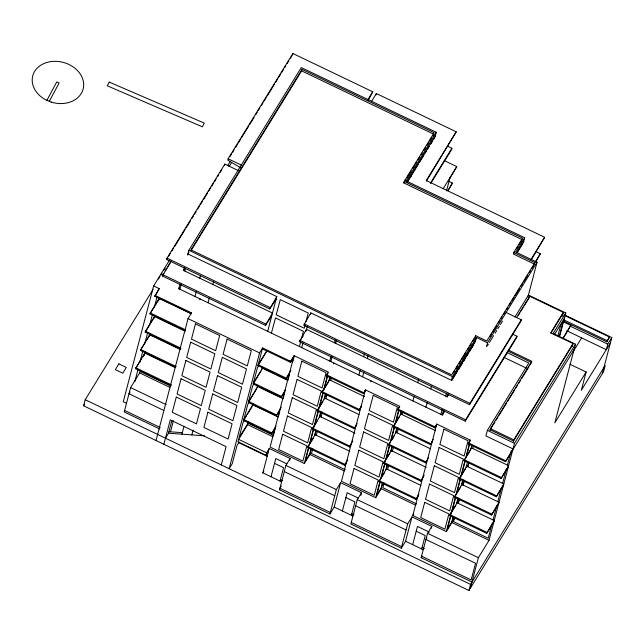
<?xml version="1.0" encoding="UTF-8"?>
<svg xmlns="http://www.w3.org/2000/svg" width="644" height="644" viewBox="0 0 644 644"><rect width="100%" height="100%" fill="white"/><g stroke="black" fill="none" stroke-linecap="round" stroke-linejoin="round"><path stroke-width="0.97" d="M468.945 590.492L470.547 584.39L605.207 365.454L603.605 371.556L468.945 590.492L83.607 405.809L85.201 399.707L153.063 289.389M169.404 260.329L153.634 285.96L123.254 401.767L126.441 403.297M140.159 370.944L139.643 372.892L130.603 387.591L124.212 411.967L159.801 429.025M171.151 385.764L135.562 368.706L145.158 352.574M175.055 367.056L140.352 350.425L149.955 334.284M180.739 349.193L145.15 332.135L154.745 316.003M185.536 330.911L149.947 313.853L159.543 297.721M155.059 295.395L191.542 312.879L191.3 313.805L154.818 296.329L159.221 288.641L153.634 285.96M188.966 252.279L187.911 253.986L276.799 296.594L271.76 315.793L265.392 325.365L162.328 275.97L171.095 260.917M276.083 299.331L269.707 308.911L166.643 259.516L167.005 258.139L224.837 164.107L239.013 170.91M134.773 381.828L138.041 369.358M139.828 362.548L142.888 350.875M144.932 343.091L147.742 332.385M149.529 325.574L152.338 314.868M154.375 307.083L156.935 297.351M159.221 288.641L154.818 296.329M141.704 358.177L135.562 368.706M146.502 339.895L146.26 340.821L149.706 335.218M151.3 321.606L151.058 322.539L154.995 316.132M156.098 303.324L155.856 304.25L159.301 298.647M144.24 355.375L145.262 351.479M149.352 335.91L149.859 333.962M153.94 318.394L154.705 315.479M158.537 300.877L159.301 297.963M300.684 341.787L299.428 346.544L178.799 288.729L180.062 283.923M183.588 270.48L184.345 267.598M187.621 255.105L188.877 250.299L301.279 67.564L436.278 132.27L434.99 137.172M179.893 289.253L181.141 284.495M224.482 165.484L224.837 164.107M368.11 100.545L372.723 91.786L292.867 53.508L228.121 158.77L227.767 160.139L240.719 167.802M156.033 440.52L188.016 318.619L191.542 312.879M195.011 296.498L196.259 291.74M199.801 278.216L200.558 275.358M199.865 299.871L200.115 298.945M163.89 444.279L170.282 419.904L226.1 446.654L221.303 464.936M165.484 438.186L168.543 433.219L171.876 420.516M170.483 431.802L173.421 420.629M181.93 434.193L184.007 426.264M191.832 434.909L193.087 430.12M292.505 54.885L292.867 53.508M191.099 250.556L301.625 70.864L302.02 69.343L434.185 132.688L404.215 181.415L403.812 182.936L522.204 239.681L519.088 244.736M265.392 325.365L272.484 313.048L183.596 270.448L184.651 268.733M269.707 308.911L276.799 296.594M262.599 347.929L262.349 348.855L290.339 362.266L290.581 361.34L262.599 347.929L259.54 352.896L229.159 468.703L232.218 463.736L237.016 445.447L239.101 442.058M248.415 421.764L247.65 424.654L238.61 439.353L237.974 441.792L265.956 455.203L268.604 450.905M275.229 427.906L271.551 433.887L243.561 420.476L247.803 404.303L249.8 401.067M280.486 408.996L276.284 415.831L248.302 402.42L258.002 386.11M248.608 401.26L252.601 386.022L254.098 383.591M284.817 391.335L281.146 397.316L253.156 383.904L257.399 367.74L258.896 365.309M289.615 373.053L285.936 379.026L257.954 365.615L262.197 349.451M267.687 331.33L271.688 316.091M247.98 422.158L247.481 424.066L239.013 437.831L243.005 422.593L244.503 420.162M252.279 405.776L252.778 403.877M257.077 387.495L257.576 385.587M261.867 369.205L262.374 367.305M257.503 387.116L258.002 385.192M265.956 455.203L266.592 452.764L269.24 448.466L290.154 458.488L289.687 460.251M271.551 433.887L275.994 426.127M276.284 415.831L281.259 407.209M281.146 397.316L285.59 389.556M285.936 379.026L290.911 370.413M281.525 481.801L262.841 472.841L269.24 448.466M365.188 390.803L363.449 393.629L326.339 375.846L328.319 372.087L294.067 355.673L270.086 447.097L304.33 463.511L309.893 454.479L311.406 448.707M275.197 428.638L273.45 435.304L249.26 423.712M279.746 411.299L278.248 417.014L254.058 405.422M284.793 392.067L283.046 398.733L258.856 387.141M289.591 373.778L287.844 380.443L263.654 368.851M292.891 361.212L293.889 357.396M512.487 334.083L516.987 336.24L516.625 337.609L465.242 421.152L299.412 341.674L306.504 329.35L307.277 326.508M475.626 341.014L451.46 380.298L310.827 312.895L303.735 325.212L469.556 404.69L520.94 321.155L521.302 319.778L506.909 312.887M301.682 337.979L303.429 331.306L275.503 317.927L271.406 333.117M304.974 325.405L304.226 328.263L276.204 314.827L280.293 299.637L308.226 313.024L305.981 321.598M306.029 331.185L306.504 329.35L447.145 396.76L448.723 394.192M310.344 314.723L310.827 312.895M271.011 476.761L275.793 458.544L286.838 463.841M376.007 94.901L376.362 93.533L456.226 131.803L426.417 181.053M280.035 481.084L283.553 467.673L274.529 463.35M360.825 495.333L361.517 492.692L340.604 482.67L334.204 507.045L329.945 513.976L279.496 489.802L285.888 465.419L290.154 458.488M329.736 361.067L330.984 356.309M334.534 342.785L335.283 339.927M349.483 451.154L315.085 434.676L307.55 447.459L344.661 465.25L346.746 461.861M351.543 443.571L349.459 446.96L312.348 429.178L312.59 428.244L319.883 416.386L354.892 433.171M356.333 425.29L354.256 428.679L317.146 410.888L324.681 398.105L359.078 414.583M361.131 407L359.046 410.389L321.936 392.607L322.185 391.673L329.478 379.815L364.488 396.599M304.33 463.511L308.677 446.968M309.184 445.02L313.266 429.451M313.781 427.511L318.12 410.969M318.627 409.021L322.966 392.478M323.481 390.53L327.313 375.935M308.806 447.725L305.304 461.056L309.724 453.875L311.229 448.16M310.102 442.766L313.604 429.435M314.9 424.485L318.402 411.154M319.698 406.195L323.199 392.864M324.496 387.913L327.748 375.533M314.522 435.586L315.769 430.828M319.319 417.304L320.817 411.588M324.117 399.014L325.365 394.257M328.915 380.733L329.913 376.917M314.94 435.231L316.204 430.425M319.641 417.312L321.002 412.136M324.536 398.66L325.792 393.854M329.237 380.749L330.09 377.481M333.632 363.981L333.874 363.055M312.751 448.771L311.495 453.537L345.305 469.742M316.293 435.255L317.291 431.44M321.09 416.966L322.338 412.208M325.888 398.684L326.886 394.869M330.686 380.395L331.435 377.537M358.853 375.025L360.101 370.268M363.651 356.744L364.399 353.886M362.572 376.812L363.82 372.047M367.37 358.523L368.118 355.665M329.945 513.976L336.337 489.601L340.604 482.67M344.661 465.25L347.51 460.082M349.459 446.96L352.823 440.947M354.256 428.679L357.098 423.511M359.046 410.389L361.381 406.074M363.449 393.629L365.43 389.87L399.683 406.292L397.702 410.043L434.813 427.833L436.551 425M365.43 389.87L341.449 481.301L375.694 497.715L381.248 488.683L382.769 482.911M370.743 381.771L370.984 380.837M342.375 510.966L347.156 492.749L358.201 498.045M351.399 515.289L354.916 501.877L345.892 497.554M361.517 492.692L357.251 499.623L350.859 524.007L401.309 548.181L405.567 541.25L411.967 516.866L431.818 526.381L431.351 528.144M447.419 146.108L451.903 148.265L451.549 149.633L431.037 182.977M446.534 190.849L450.011 177.599M448.876 181.367L452.45 183.081L448.047 190.769M444.255 160.614L456.773 166.611L449.77 178.525M418.109 496.057L416.024 499.446L378.913 481.664L386.448 468.872L420.846 485.359M422.907 477.776L420.822 481.165L383.711 463.374L383.953 462.448L391.246 450.591L426.256 467.367M427.697 459.486L425.62 462.875L388.501 445.093L396.044 432.301L430.442 448.788M432.494 441.204L430.409 444.593L393.299 426.803L393.548 425.877L400.842 414.02L435.666 430.707M397.702 410.043L399.683 406.292M375.694 497.715L379.992 481.358M380.491 479.426L384.79 463.068M385.289 461.144L389.33 445.745M390.087 442.863L394.386 426.481M394.893 424.557L398.684 410.107M380.169 481.921L376.668 495.26L381.087 488.072L382.592 482.364M381.465 476.971L384.967 463.64M386.263 458.689L389.765 445.35M391.061 440.399L394.563 427.069M395.859 422.118L398.861 410.687M385.885 469.79L387.133 465.024M390.683 451.5L391.93 446.743M395.48 433.219L396.978 427.503M400.278 414.929L401.276 411.122M386.207 469.806L387.567 464.622M391.005 451.516L392.357 446.34M395.802 433.235L396.905 429.017M400.697 414.575L401.454 411.685M384.114 482.976L382.858 487.741L416.66 503.938M387.656 469.452L388.654 465.644M392.454 451.17L393.452 447.363M397.251 432.881L398.499 428.123M402.049 414.599L402.798 411.741M412.925 400.938L414.173 396.181M417.723 382.657L418.471 379.799M401.309 548.181L407.7 523.805L411.967 516.866M416.024 499.446L418.874 494.286M420.822 481.165L424.187 475.151M425.62 462.875L428.461 457.715M430.409 444.593L433.259 439.425M434.813 427.833L436.793 424.074L470.345 440.158L468.365 443.917L505.476 461.7L512.769 449.842M454.857 517.768L446.364 531.574L412.812 515.498L436.793 424.074M440.947 414.374L442.195 409.608M445.745 396.084L446.493 393.226M299.621 346.641L442.348 415.042L443.587 410.309M447.073 397.05L447.813 394.209M476.488 337.496L452.426 376.611L451.541 380L475.602 340.877L476.488 337.496L487.5 342.777L486.494 346.617M442.919 414.108L443.925 410.3M447.717 395.827L448.216 393.919M412.675 544.655L417.449 526.446L429.347 532.145M475.344 337.247L475.747 335.725L486.759 340.998L534.955 262.639L513.783 252.488L522.606 238.151L404.215 181.415M421.699 548.978L425.217 535.567L416.193 531.244M471.98 582.055L421.152 557.696L427.552 533.312L431.818 526.381M465.242 421.152L465.604 419.775L516.987 336.24M469.556 404.69L469.919 403.321L521.302 319.778M513.783 252.488L513.389 254.01L534.56 264.161M486.687 533.321L494.222 520.529L457.111 502.747L449.818 514.604L449.576 515.53L486.687 533.321L493.98 521.455M454.374 497.249L461.909 484.457L499.019 502.248L491.485 515.031L454.374 497.249L460.629 487.081M459.172 478.959L466.707 466.176L503.817 483.958L496.283 496.749L459.172 478.959L465.427 468.792M463.97 460.677L471.505 447.886L508.615 465.676L501.08 478.46L463.97 460.677L470.217 450.51M468.365 443.917L470.345 440.158M446.364 531.582L455.3 497.522M456.065 494.608L460.146 479.039M460.911 476.117L465 460.549M465.507 458.6L469.339 444.006M450.832 515.796L447.339 529.126L451.758 521.946L453.006 517.18M452.136 510.837L455.63 497.506M456.934 492.555L460.428 479.225M461.732 474.266L465.226 460.935M466.522 455.984L469.774 443.603M523.435 242.538L524.691 237.741L406.308 180.996L436.278 132.27M456.556 503.656L458.053 497.941M461.346 485.375L462.851 479.659M466.143 467.085L467.399 462.328M470.941 448.804L471.939 444.996M453.424 516.786L451.911 522.558L489.038 540.34L478.379 557.672L470.378 588.149M456.87 503.672L458.222 498.504M461.756 485.029L463.02 480.215M471.263 448.82L471.505 447.886M454.527 517.808L453.529 521.616L488.216 538.247L491.968 523.958M458.327 503.334L459.575 498.569M463.116 485.045L464.372 480.287M467.914 466.763L468.921 462.956M472.712 448.474L473.461 445.624M507.102 352.598L528.804 363.007L487.387 430.353L485.922 435.924L513.026 448.916M489.931 430.57L490.43 428.646L531.855 361.3L508.341 350.03M527.943 296.932L537.048 262.221L515.876 252.078L524.691 237.741M535.8 251.563L540.324 253.728L535.816 261.842M456.226 131.803L426.248 180.529L544.639 237.274L531.316 259.717M505.476 461.7L574.005 349.764M513.308 441.776L513.815 439.852L573.031 343.574L550.701 332.876L563.323 312.356L529.714 296.248L516.601 317.556M493.014 519.958L496.766 505.677M497.812 501.676L501.563 487.387M502.61 483.386L506.353 469.106M507.408 465.105L511.151 450.816M489.029 540.348L514.484 443.346L575.47 344.194L553.14 333.487L565.762 312.968L528.426 295.081L514.934 317.017M562.293 316.301L563.323 312.356M557.929 335.79L560.674 325.309L563.331 321.002L606.785 341.795L609.055 338.1L609.361 336.941L564.088 315.246M559.33 336.24L563.331 321.002M559.757 335.87L565.762 312.968M562.751 321.517L570.834 325.389L563.291 338.189M572.242 346.593L573.031 343.574M575.47 344.194L554.822 422.907L586.129 372.007L569.916 364.238M586.129 372.007L581.331 390.296L610.335 343.131M606.785 341.795L609.361 336.941M564.691 314.98L611.8 337.561L607.759 344.129L606.302 349.7L566.809 330.774M602.341 373.609L611.8 337.561M184.804 271.027L185.577 268.178M212.826 284.455L213.599 281.605M208.028 302.744L209.308 297.995M301.706 347.639L302.986 342.89M330.831 361.598L332.111 356.848M335.629 343.308L336.393 340.459M430.747 388.896L431.512 386.046M425.95 407.185L427.23 402.436M46.899 100.351L56.761 81.933L59.135 82.963L49.274 101.382M410.292 177.575L411.242 175.933M166.643 259.516L167.698 257.801M168.744 256.095L170.322 253.527M171.9 250.967L173.478 248.399M174.532 246.692L185.045 229.594M186.1 227.887L190.302 221.045M191.88 218.477L193.458 215.917M194.512 214.211L196.09 211.643M197.66 209.075L199.238 206.515M200.292 204.8L202.393 201.387M203.448 199.672L207.65 192.838M208.704 191.123L210.805 187.71M211.86 185.995L213.438 183.435M214.492 181.721L216.062 179.161M217.64 176.593L218.694 174.886M220.272 172.318L221.85 169.758M229.868 156.717L231.446 154.149M232.5 152.443L234.078 149.875M235.656 147.307L237.242 144.739M238.288 143.024L240.397 139.603M241.452 137.888L248.817 125.91M249.872 124.203L254.082 117.353M255.66 114.785L257.238 112.217M258.292 110.51L259.87 107.942M261.448 105.375L263.026 102.807M264.08 101.092L266.189 97.671M267.244 95.956L274.61 83.978M275.664 82.271L277.765 78.842M278.82 77.135L280.398 74.567M281.452 72.853L283.561 69.431M284.608 67.717L285.662 66.01M287.24 63.442L288.818 60.874M290.404 58.306L291.982 55.738M227.751 165.468L230.375 161.193M158.392 279.102L159.953 276.566M160.992 274.875L162.03 273.185M163.592 270.649L165.154 268.113M229.071 166.667L231.703 162.393M162.328 275.97L163.906 273.402M165.484 270.842L167.054 268.274M168.108 266.568L170.209 263.146M83.607 405.809L84.63 404.142M149.947 313.853L154.874 305.852M302.02 69.343L190.97 249.888L451.686 374.84L475.747 335.725M145.15 332.135L149.585 324.938M140.352 350.425L145.278 342.423M178.799 288.729L179.37 287.796M142.944 356.704L145.407 352.703M130.016 392.083L128.985 393.758L163.689 410.389M367.547 100.206L372.723 91.786M371.701 101.108L376.362 93.533M266.664 350.924L258.196 364.689L286.186 378.1M257.954 365.615L266.358 351.954M262.857 367.595L253.406 382.971L281.388 396.382M253.156 383.904L261.037 371.089M248.302 402.42L256.706 388.751M253.269 404.166L243.81 419.542L271.792 432.953M243.561 420.476L246.193 416.201M247.24 414.495L251.973 406.807M290.581 361.34L294.067 355.673M290.339 362.266L293.825 356.599M403.812 182.936L405.921 179.515M406.968 177.808L411.178 170.966M412.756 168.406L414.334 165.838M415.38 164.131L416.435 162.417M418.012 159.857L419.59 157.289M421.168 154.729L422.223 153.014M423.8 150.455L425.378 147.887M426.956 145.319L428.526 142.759M429.58 141.044L431.681 137.631M432.736 135.916L433.79 134.21L301.625 70.864M406.919 182.123L435.312 135.956M407.572 181.841L418.189 164.486M419.244 162.779L423.969 155.099M425.016 153.393L426.594 150.833M427.64 149.126L429.218 146.566M430.796 144.006L432.366 141.447M433.42 139.732L434.467 138.025M430.345 183.315L451.903 148.265M262.841 472.841L263.887 471.158M326.339 375.846L328.078 373.013M443.177 188.708L456.773 166.611M321.936 392.607L328.19 382.439M447.765 190.688L452.45 183.081M317.146 410.888L322.869 401.574M312.348 429.178L317.033 421.554M281.315 485.962L279.89 488.281L330.34 512.455M279.496 489.802L280.438 488.257M309.112 444.915L313.282 438.145M393.299 426.803L394.869 424.267M395.907 422.569L399.554 416.644M388.501 445.093L390.586 441.704M392.156 439.16L394.233 435.771M391.6 440.399L393.621 437.115M383.711 463.374L385.273 460.838M386.311 459.14L389.958 453.215M513.904 253.173L514.942 251.482M516.496 248.954L518.05 246.427M516.987 252.384L523.725 241.428M517.365 252.464L522.831 243.577M378.913 481.664L380.998 478.275M382.037 476.576L384.645 472.342M453.376 372.965L454.423 371.266M455.992 368.714L457.562 366.162M459.132 363.61L460.702 361.059M461.748 359.36L465.934 352.55M467.504 349.998L469.074 347.454M470.12 345.748L471.166 344.049M472.728 341.497L474.298 338.945M451.718 380.588L457.457 371.25M458.504 369.551L462.682 362.765M463.72 361.067L465.813 357.678M466.852 355.979L468.421 353.435M469.46 351.737L471.03 349.193M472.076 347.494L473.638 344.951M530.64 260.031L544.639 237.274M535.14 262.156L540.324 253.728M490.028 336.562L491.597 334.003M492.644 332.304L496.838 325.486M498.408 322.934L499.977 320.374M501.032 318.675L502.079 316.969M503.648 314.417L505.218 311.857M506.788 309.305L507.842 307.599M509.412 305.047L510.982 302.487M512.028 300.788L514.129 297.383M515.176 295.677L519.362 288.858M520.94 286.306L522.509 283.754M523.556 282.048L527.75 275.238M529.32 272.678L530.366 270.971M531.936 268.419L533.514 265.867M442.348 415.042L444.489 411.564M487.5 342.777L537.048 262.221M487.315 345.892L488.361 344.186M489.416 342.479L493.61 335.653M495.188 333.101L496.757 330.541M497.812 328.834L499.382 326.275M500.428 324.568L502.529 321.155M518.396 315.31L519.966 312.751M521.012 311.044L523.113 307.639M524.16 305.932L529.408 297.407M412.812 515.498L413.818 513.856M466.803 466.9L469.251 462.915M494.85 422.134L490.124 429.806L513.51 441.011L572.725 344.733M495.896 420.427L497.989 417.022M499.044 415.316L506.385 403.377M507.432 401.679L514.773 389.741M515.82 388.034L517.398 385.474M518.444 383.776L520.537 380.363M521.592 378.656L528.933 366.726M529.98 365.019L531.55 362.459L508.036 351.189M550.926 333.181L563.017 313.515M426.883 537.941L425.934 539.487L475.546 563.259L471.166 579.946L421.554 556.174M554.307 334.791L564.305 318.547M462.006 485.182L464.453 481.197M421.152 557.696L422.102 556.158M450.1 514.685L455.831 505.363M457.208 503.471L459.655 499.478M563.009 338.108L570.834 325.389M572.999 351.922L581.637 337.883M501.08 478.46L508.374 466.602M496.283 496.749L503.576 484.884M491.485 515.031L498.778 503.173M299.412 341.674L301.006 339.275M302.068 337.681L303.131 336.088M168.945 431.689L182.324 432.663M168.543 433.219L204.655 435.843M228.121 158.77L241.411 165.138M563.629 319.81L607.091 340.636M570.616 326.323L607.759 344.129M503.833 357.307L526.438 368.143M188.877 250.299L452.426 376.611M167.005 258.139L270.069 307.534M304.089 323.843L469.919 403.321M490.43 428.646L513.815 439.852M162.682 274.594L265.747 323.996M299.774 340.298L465.604 419.775M487.387 430.353L514.484 443.346M326.58 374.913L363.691 392.703M397.944 409.117L435.054 426.9M468.607 442.983L505.717 460.774M159.801 298.494L190.616 313.266M289.953 360.873L292.642 362.161M188.016 318.619L259.54 352.896M322.185 391.673L359.296 409.463M393.548 425.877L430.659 443.668M464.211 459.744L501.322 477.534M150.197 312.92L185.786 329.978M155.003 316.776L184.917 331.113M317.387 409.962L354.498 427.745M388.751 444.167L425.861 461.949M459.414 478.033L496.524 495.816M145.399 331.209L180.988 348.267M150.205 335.065L180.119 349.402M312.59 428.244L349.7 446.034M383.953 462.448L421.063 480.231M454.616 496.315L491.726 514.105M140.601 349.491L176.19 366.549M248.544 401.486L276.526 414.897M145.407 353.347L175.321 367.684M307.792 446.534L344.902 464.316M379.155 480.73L416.266 498.52M449.818 514.604L486.928 532.387M135.803 367.78L171.393 384.838M140.609 371.636L170.523 385.973M139.643 372.892L169.895 387.39M247.65 424.654L272.927 436.769M309.893 454.479L344.282 470.965M381.248 488.683L415.646 505.17M130.603 387.591L166.192 404.649M238.61 439.353L266.592 452.764M238.594 442.621L267.526 456.491M285.888 465.419L336.337 489.601M357.251 499.623L407.7 523.805M427.552 533.312L478.379 557.672M284.27 471.585L334.719 495.767M355.633 505.79L406.082 529.972M280.438 479.563L282.668 480.633M351.801 513.759L354.031 514.83M422.102 547.456L424.332 548.527M334.204 507.045L352.888 515.997M405.567 541.25L423.189 549.694M124.606 410.445L160.195 427.503M351.254 522.477L401.703 546.659M85.201 399.707L470.547 584.39M176.279 397.042L172.278 412.281L196.468 423.873L200.469 408.634L176.279 397.042M181.077 378.761L177.076 393.999L201.266 405.591L205.267 390.353L181.077 378.761M185.875 360.471L181.874 375.71L206.064 387.302L210.065 372.071L185.875 360.471M190.672 342.189L186.671 357.428L210.862 369.02L214.855 353.781L190.672 342.189M195.47 323.9L191.469 339.138L215.66 350.73L219.652 335.5L195.47 323.9M207.907 412.208L203.915 427.439L228.097 439.039L232.098 423.8L207.907 412.208M212.705 393.919L208.712 409.157L232.895 420.749L236.895 405.511L212.705 393.919M217.503 375.637L213.51 390.876L237.692 402.468L241.693 387.229L217.503 375.637M222.301 357.348L218.3 372.586L242.49 384.178L246.491 368.94L222.301 357.348M227.099 339.066L223.098 354.305L247.288 365.897L251.289 350.658L227.099 339.066M282.684 434.265L278.683 449.504L302.873 461.096L306.874 445.857L282.684 434.265M287.482 415.984L283.481 431.222L307.671 442.814L311.664 427.576L287.482 415.984M292.279 397.694L288.279 412.933L312.469 424.525L316.462 409.286L292.279 397.694M297.077 379.413L293.076 394.651L317.267 406.243L321.259 391.005L297.077 379.413M301.867 361.123L297.874 376.362L322.064 387.954L326.057 372.715L301.867 361.123M354.047 468.47L350.046 483.708L374.236 495.3L378.237 480.062L354.047 468.47M358.845 450.18L354.844 465.419L379.034 477.011L383.027 461.772L358.845 450.18M363.643 431.899L359.642 447.137L383.832 458.729L387.825 443.491L363.643 431.899M368.44 413.609L364.44 428.848L388.63 440.44L392.623 425.209L368.44 413.609M373.23 395.327L369.237 410.566L393.428 422.158L397.42 406.919L373.23 395.327M424.71 502.336L420.717 517.575L444.899 529.167L448.9 513.928L424.71 502.336M429.508 484.055L425.507 499.293L449.697 510.885L453.698 495.647L429.508 484.055M434.306 465.765L430.305 481.004L454.495 492.596L458.496 477.357L434.306 465.765M439.103 447.483L435.103 462.722L459.293 474.314L463.294 459.075L439.103 447.483M443.901 429.194L439.9 444.432L464.091 456.024L468.091 440.786L443.901 429.194M109.239 82.094L107.258 85.797L202.337 126.82L204.317 123.125L109.239 82.094M118.858 363.868L115.324 369.616L122.771 373.182L126.305 367.434L118.858 363.868M51.238 102.106L45.032 99.434A26.058 20.753 14.7 0 1 43.22 63.869A26.058 20.753 14.7 0 1 83.309 81.168A26.058 20.753 14.7 0 1 51.238 102.106"/></g></svg>
